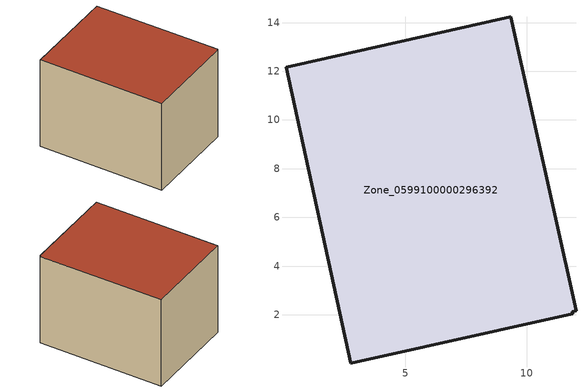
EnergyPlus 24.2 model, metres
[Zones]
Zone_0599100000296392
 floor ground (C_G): 0.1,12.18 9.32,14.24 12.02,2.15 11.86,2.12 11.88,2.05 2.76,0.01 z0
 wall outside (C_F): 11.86,2.12 12.02,2.15 9.32,14.24 0.1,12.18 2.76,0.01 11.88,2.05 11.86,2.12 z0:9.23
 roof outside (C_R): 9.32,14.24 0.1,12.18 2.76,0.01 11.88,2.05 11.86,2.12 12.02,2.15 z9.23
[BUILDING]
Pand.0599100000296392: North Axis=0; Terrain=City; Loads Convergence Tolerance Value=0.04; Temperature Convergence Tolerance Value=0.4; Solar Distribution=FullExterior; Maximum Number of Warmup Days=25; Minimum Number of Warmup Days=1
[Site:Location]
Rotterdam.The.Hague.AP_ZH_NLD Design_Conditions: Latitude=51.96; Longitude=4.45; Time Zone=1; Elevation=-4.5
[SITE:GROUNDTEMPERATURE:BUILDINGSURFACE]
18, 18, 18, 18, 18, 18, 18, 18, 18, 18, 18, 18
[MATERIAL] Thermal Absorptance=0.9; Solar Absorptance=0.7; Visible Absorptance=0.7
Name | Roughness | Thickness | Conductivity | Density | Specific Heat
G.TI.1946 | MediumSmooth | 0.15 | 1 | 540 | 1210
F.TI.1946 | Rough | 0.3 | 0.857143 | 1920 | 840
R.TI.1946 | MediumRough | 0.2 | 0.1 | 1500 | 1000
[CONSTRUCTION]
C_G: G.TI.1946
C_F: F.TI.1946
C_R: R.TI.1946
[ZONE]
Zone_0599100000296392: Type=1; Multiplier=1; Ceiling Height=Autocalculate; Volume=Autocalculate; Floor Area=autocalculate; Part of Total Floor Area=Yes
[ZONEINFILTRATION:DESIGNFLOWRATE]
Infil_Zone_0599100000296392: Zone or ZoneList or Space or SpaceList=Zone_0599100000296392; Schedule=AlwaysOn; Design Flow Rate Calculation Method=Flow/Area; Flow Rate per Floor Area=0.003; Constant Term Coefficient=1; Temperature Term Coefficient=0; Velocity Term Coefficient=0; Velocity Squared Term Coefficient=0
[HVACTEMPLATE:ZONE:IDEALLOADSAIRSYSTEM]
Zone_0599100000296392: Maximum Heating Supply Air Temperature=50; Minimum Cooling Supply Air Temperature=13; Maximum Heating Supply Air Humidity Ratio=0.0156; Minimum Cooling Supply Air Humidity Ratio=0.0077; Heating Limit=NoLimit; Cooling Limit=NoLimit; Dehumidification Control Type=ConstantSensibleHeatRatio; Cooling Sensible Heat Ratio=0.7; Dehumidification Setpoint=60; Humidification Control Type=None; Humidification Setpoint=30; Outdoor Air Method=None; Outdoor Air Flow Rate per Person=0.00944; Outdoor Air Flow Rate per Zone Floor Area=0; Outdoor Air Flow Rate per Zone=0; Demand Controlled Ventilation Type=None; Outdoor Air Economizer Type=NoEconomizer; Heat Recovery Type=None; Sensible Heat Recovery Effectiveness=0.7; Latent Heat Recovery Effectiveness=0.65
[ZONECONTROL:THERMOSTAT]
ThermostatControl_Zone_0599100000296392: Zone or ZoneList=Zone_0599100000296392; Control Type Schedule=DualSetpointControlType; Control 1=Thermostat_Zone_0599100000296392; Temperature Difference Between Cutout And Setpoint=0
[THERMOSTATSETPOINT:DUALSETPOINT]
Thermostat_Zone_0599100000296392: Heating Setpoint Temperature Schedule=HeatingSetpoint_Zone_0599100000296392; Cooling Setpoint Temperature Schedule=CoolingSetpoint_Zone_0599100000296392
[SCHEDULE:COMPACT]
HeatingSetpoint_Zone_0599100000296392: Through: 12/31, For: AllDays, Until: 24:00, 21
CoolingSetpoint_Zone_0599100000296392: Through: 12/31, For: AllDays, Until: 24:00, 24
DualSetpointControlType: Through: 12/31, For: AllDays, Until: 24:00, 4
AlwaysOn: Through: 12/31, For: AllDays, Until: 24:00, 1
